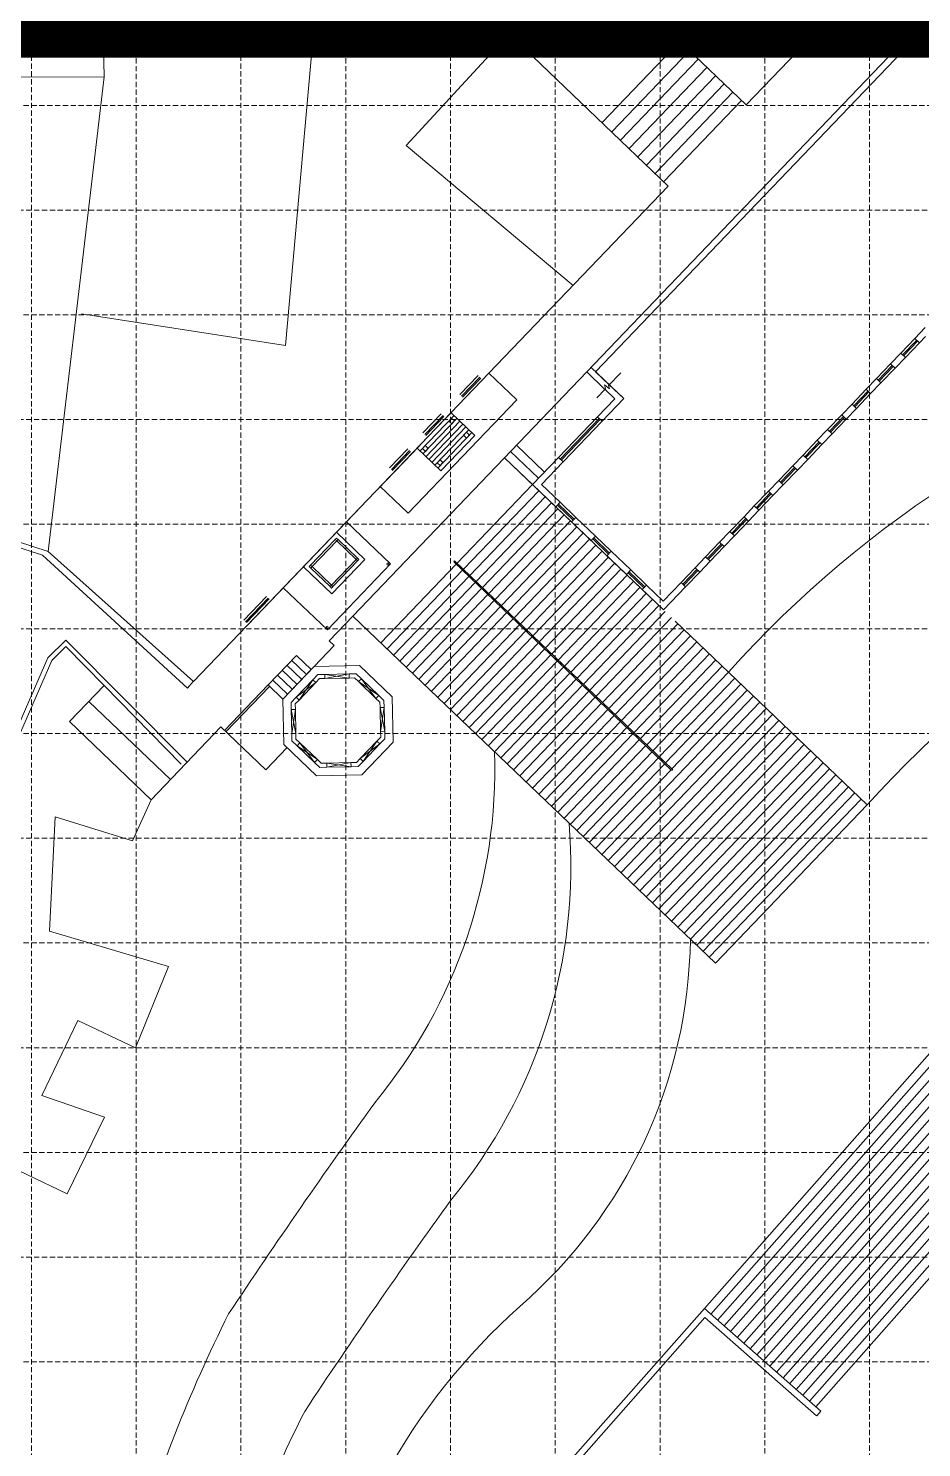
# Model space of a CAD drawing. Header units: millimetres. Extents: x 4203764 to 12476749, y 34048 to 3000914.
# Drawn here: x 11932417 to 11975048, y 2142372 to 2210146 of the extents above; entities that cross this region are included whole.
import ezdxf

# ---------------------------------------------------------------- set-up
doc = ezdxf.new("R2010")
doc.units = ezdxf.units.MM
doc.header["$MEASUREMENT"] = 0
doc.linetypes.add('DASHED', pattern=[0.75, 0.5, -0.25])
for name, color, linetype, lineweight in [('4', 1, 'Continuous', 35), ('building property', 253, 'Continuous', 15), ('outer profile and ghats', 1, 'Continuous', 9), ('streets', 254, 'Continuous', 9), ('wall', 22, 'Continuous', 9)]:
    doc.layers.add(name, color=color, linetype=linetype, lineweight=lineweight)

# ---------------------------------------------------------------- blocks, each defined once
blk = doc.blocks.new('GRID')
at = {"layer": 'building property', "color": 253, "linetype": 'DASHED', "lineweight": 15, "ltscale": 500}
for p, q in [((12751403, 2126471), (12751403, 2336721)), ((12761403, 2126471), (12761403, 2336721)), ((12771403, 2126471), (12771403, 2336721)), ((12781403, 2126471), (12781403, 2336721)), ((12791403, 2126471), (12791403, 2336721)), ((12756403, 2121471), (12756403, 2331721)), ((12766403, 2121471), (12766403, 2331721)), ((12776403, 2121471), (12776403, 2331721)), ((12786403, 2121471), (12786403, 2331721)), ((13056903, 2206471), (12611403, 2206471)), ((13061903, 2201471), (12616403, 2201471)), ((13056903, 2196471), (12611403, 2196471)), ((13061903, 2191471), (12616403, 2191471)), ((13056903, 2186471), (12611403, 2186471)), ((13061903, 2181471), (12616403, 2181471)), ((13056903, 2176471), (12611403, 2176471)), ((13061903, 2171471), (12616403, 2171471)), ((13056903, 2166471), (12611403, 2166471)), ((13061903, 2161471), (12616403, 2161471)), ((13056903, 2156471), (12611403, 2156471)), ((13061903, 2151471), (12616403, 2151471)), ((13056903, 2146471), (12611403, 2146471))]:
    blk.add_line(p, q, dxfattribs=at)

msp = doc.modelspace()

# ---------------------------------------------------------------- linework, layer by layer
at = {"layer": '4', "lineweight": 30, "const_width": 2852.91097}
msp.add_lwpolyline([(11908223.9766, 2210167.61517), (12027023.9766, 2210167.61517), (12027023.9766, 2378367.61517), (11908223.9766, 2378367.61517), (11908223.9766, 2210167.61517)], dxfattribs=at)
at = {"layer": 'building property'}
for p, q in [((11966669.42294, 2206492.30566), (11976022.06107, 2216257.25172)), ((11959065.0863, 2193741.25897), (11975972.26964, 2211393.78983)), ((11959489.27412, 2193750.4074), (11975981.41808, 2210969.60201)), ((11955364.99207, 2209892.86721), (11962959.59602, 2202618.93226)), ((11963509.69842, 2209518.61629), (11959799.8715, 2205645.24289)), ((11963509.69842, 2209518.61629), (11966669.42294, 2206492.30566)), ((11960263.69965, 2205200.99907), (11963973.52657, 2209074.37247)), ((11960676.90436, 2204805.24122), (11964386.73128, 2208678.61462)), ((11961090.10906, 2204409.48337), (11964799.93598, 2208282.85677)), ((11936029.01065, 2207831.04375), (11933359.8966, 2185158.35537)), ((11961503.31377, 2204013.72551), (11965213.14069, 2207887.09891)), ((11961916.51848, 2203617.96766), (11965626.3454, 2207491.34106)), ((11962329.72318, 2203222.20981), (11966039.5501, 2207095.58321)), ((11962742.92789, 2202826.45195), (11966452.75481, 2206699.82535)), ((11954399.64466, 2193681.61831), (11962959.59602, 2202618.93226)), ((11975223.18283, 2195858.4837), (11974730.89122, 2195344.48957)), ((11974947.55934, 2195136.96988), (11974730.89122, 2195344.48957)), ((11975232.33127, 2195434.29588), (11974947.55934, 2195136.96988)), ((11974057.5381, 2194641.4519), (11973565.24648, 2194127.45777)), ((11974274.20623, 2194433.93221), (11974057.5381, 2194641.4519)), ((11960829.98699, 2192466.30381), (11959272.60599, 2193957.92709)), ((11973781.91461, 2193919.93808), (11973565.24648, 2194127.45777)), ((11974274.20623, 2194433.93221), (11973781.91461, 2193919.93808)), ((11940290.09197, 2178950.0507), (11954399.64466, 2193681.61831)), ((11972891.89336, 2193424.42011), (11972399.60174, 2192910.42598)), ((11973108.56149, 2193216.90042), (11972616.26987, 2192702.90629)), ((11973108.56149, 2193216.90042), (11972891.89336, 2193424.42011)), ((11960405.79917, 2192457.15537), (11959933.25099, 2192909.75103)), ((11960829.98699, 2192466.30381), (11960142.97514, 2193124.30778)), ((11972616.26987, 2192702.90629), (11972399.60174, 2192910.42598)), ((11952336.95864, 2191527.99946), (11952735.59636, 2191944.211)), ((11959580.89305, 2191595.88354), (11960405.79917, 2192457.15537)), ((11959797.56117, 2191388.36384), (11960829.98699, 2192466.30381)), ((11971726.24862, 2192207.38831), (11971233.95701, 2191693.39418)), ((11971942.91675, 2191999.86862), (11971450.62513, 2191485.87449)), ((11971942.91675, 2191999.86862), (11971726.24862, 2192207.38831)), ((11951106.22158, 2189960.13215), (11952730.28873, 2191655.79576)), ((11951247.52688, 2189824.79322), (11952871.59404, 2191520.45683)), ((11951388.83219, 2189689.45429), (11953012.89934, 2191385.1179)), ((11951530.13749, 2189554.11536), (11953154.20464, 2191249.77897)), ((11952588.98343, 2191791.13469), (11953719.42584, 2190708.42325)), ((11959580.89305, 2191595.88354), (11959797.56117, 2191388.36384)), ((11971450.62513, 2191485.87449), (11971233.95701, 2191693.39418)), ((11950742.4449, 2189863.19212), (11951465.61403, 2190618.24191)), ((11951671.44279, 2189418.77643), (11953295.50994, 2191114.44004)), ((11951812.74809, 2189283.4375), (11953436.81524, 2190979.10111)), ((11951954.05339, 2189148.09857), (11953578.12054, 2190843.76218)), ((11952095.35869, 2189012.75964), (11953719.42584, 2190708.42325)), ((11970560.60389, 2190990.35652), (11970068.31227, 2190476.36239)), ((11970284.9804, 2190268.8427), (11970068.31227, 2190476.36239)), ((11970777.27202, 2190782.83682), (11970284.9804, 2190268.8427)), ((11970777.27202, 2190782.83682), (11970560.60389, 2190990.35652)), ((11950964.91628, 2190095.47108), (11952095.35869, 2189012.75964)), ((11969394.95915, 2189773.32472), (11968902.66753, 2189259.33059)), ((11969611.62728, 2189565.80503), (11969394.95915, 2189773.32472)), ((11962725.5043, 2182376.10962), (11955139.09714, 2189642.19388)), ((11956479.81001, 2188358.09029), (11957719.75552, 2189652.69838)), ((11956903.99783, 2188367.23872), (11957936.42365, 2189445.17869)), ((11957719.75552, 2189652.69838), (11957936.42365, 2189445.17869)), ((11969119.33566, 2189051.8109), (11968902.66753, 2189259.33059)), ((11969611.62728, 2189565.80503), (11969119.33566, 2189051.8109)), ((11949110.65248, 2188159.46268), (11949871.10029, 2188953.43457)), ((11968229.31441, 2188556.29293), (11967737.0228, 2188042.2988)), ((11968445.98254, 2188348.77323), (11968229.31441, 2188556.29293)), ((11952882.76695, 2184602.47279), (11956479.81001, 2188358.09029)), ((11953184.21826, 2184313.74974), (11956781.26132, 2188069.36724)), ((11953485.66957, 2184025.02669), (11957082.71263, 2187780.64419)), ((11956479.81001, 2188358.09029), (11957584.34644, 2187300.19099)), ((11956903.99783, 2188367.23872), (11957791.86613, 2187516.85912)), ((11967953.69092, 2187834.7791), (11967737.0228, 2188042.2988)), ((11968445.98254, 2188348.77323), (11967953.69092, 2187834.7791)), ((11943992.96789, 2182816.16667), (11948298.61891, 2187311.63087)), ((11953787.12087, 2183736.30364), (11957384.16393, 2187491.92114)), ((11954088.57218, 2183447.58059), (11957685.61524, 2187203.19809)), ((11957584.34644, 2187300.19099), (11957791.86613, 2187516.85912)), ((11967063.66968, 2187339.26113), (11966571.37806, 2186825.267)), ((11967280.33781, 2187131.74144), (11966788.04619, 2186617.74731)), ((11967280.33781, 2187131.74144), (11967063.66968, 2187339.26113)), ((11954390.02349, 2183158.85754), (11957987.06655, 2186914.47504)), ((11954691.4748, 2182870.13449), (11958288.51786, 2186625.75199)), ((11958337.97471, 2186578.38337), (11958545.4944, 2186795.0515)), ((11958337.97471, 2186578.38337), (11959272.94479, 2185682.89079)), ((11958545.4944, 2186795.0515), (11959480.46448, 2185899.55892)), ((11964680.82016, 2149015.26009), (11997650.42172, 2186396.84511)), ((11966788.04619, 2186617.74731), (11966571.37806, 2186825.267)), ((11945887.85029, 2184511.7107), (11947059.60593, 2185735.12279)), ((11947059.60593, 2185735.12279), (11947127.27539, 2185805.77544)), ((11947059.60593, 2185735.12279), (11947130.25858, 2185667.45333)), ((11948470.50239, 2184790.19366), (11947121.30902, 2186082.41967)), ((11947121.30902, 2186082.41967), (11948470.50239, 2184790.19366)), ((11947127.27539, 2185805.77544), (11947197.92804, 2185738.10598)), ((11947130.25858, 2185667.45333), (11947197.92804, 2185738.10598)), ((11947197.92804, 2185738.10598), (11948123.20551, 2184851.89675)), ((11954992.92611, 2182581.41144), (11958589.96917, 2186337.02895)), ((11955294.37742, 2182292.6884), (11958891.42047, 2186048.3059)), ((11955595.82872, 2182003.96535), (11959192.87178, 2185759.58285)), ((11959272.94479, 2185682.89079), (11959480.46448, 2185899.55892)), ((11964993.87126, 2148739.15703), (11997923.40481, 2186075.31215)), ((11965306.92235, 2148463.05397), (11998196.38789, 2185753.77918)), ((11965898.02494, 2186122.22933), (11965405.73332, 2185608.2352)), ((11966114.69307, 2185914.70964), (11965622.40145, 2185400.71551)), ((11966114.69307, 2185914.70964), (11965898.02494, 2186122.22933)), ((11940290.09197, 2178950.0507), (11933359.8966, 2185158.35537)), ((11945958.50294, 2184444.04124), (11947130.25858, 2185667.45333)), ((11947130.25858, 2185667.45333), (11948055.53604, 2184781.2441)), ((11955897.28003, 2181715.2423), (11959494.32309, 2185470.8598)), ((11956198.73134, 2181426.51925), (11959795.7744, 2185182.13675)), ((11960026.57306, 2184961.08317), (11960234.09275, 2185177.75129)), ((11960234.09275, 2185177.75129), (11961169.06282, 2184282.25871)), ((11965622.40145, 2185400.71551), (11965405.73332, 2185608.2352)), ((11965619.97345, 2148186.95091), (11998469.37097, 2185432.24621)), ((11965933.02455, 2147910.84785), (11998742.35405, 2185110.71324)), ((11945543.5366, 2184435.09168), (11946892.72997, 2183142.86567)), ((11945820.18083, 2184441.05805), (11945887.85029, 2184511.7107)), ((11945820.18083, 2184441.05805), (11945890.83348, 2184373.38859)), ((11945887.85029, 2184511.7107), (11945958.50294, 2184444.04124)), ((11945890.83348, 2184373.38859), (11945958.50294, 2184444.04124)), ((11945890.83348, 2184373.38859), (11946816.11095, 2183487.17936)), ((11945958.50294, 2184444.04124), (11946883.78041, 2183557.83201)), ((11946883.78041, 2183557.83201), (11948055.53604, 2184781.2441)), ((11946892.72997, 2183142.86567), (11948470.50239, 2184790.19366)), ((11946954.43306, 2183490.16255), (11948126.18869, 2184713.57463)), ((11948055.53604, 2184781.2441), (11948123.20551, 2184851.89675)), ((11948055.53604, 2184781.2441), (11948126.18869, 2184713.57463)), ((11948123.20551, 2184851.89675), (11948193.85816, 2184784.22728)), ((11948126.18869, 2184713.57463), (11948193.85816, 2184784.22728)), ((11949240.61092, 2180799.75352), (11952837.65397, 2184555.37102)), ((11952730.57078, 2184657.93281), (11963097.00409, 2174729.20419)), ((11952775.68376, 2184705.03458), (11963142.11706, 2174776.30596)), ((11956500.18265, 2181137.7962), (11960097.22571, 2184893.4137)), ((11956801.63396, 2180849.07315), (11960398.67701, 2184604.69065)), ((11960026.57306, 2184961.08317), (11960961.54313, 2184065.59058)), ((11964732.3802, 2184905.19754), (11964240.08859, 2184391.20341)), ((11964456.75671, 2184183.68372), (11964240.08859, 2184391.20341)), ((11964949.04833, 2184697.67785), (11964456.75671, 2184183.68372)), ((11964949.04833, 2184697.67785), (11964732.3802, 2184905.19754)), ((11966246.07565, 2147634.74479), (11999015.33714, 2184789.18028)), ((11966559.12675, 2147358.64173), (11999288.32022, 2184467.64731)), ((11949542.06222, 2180511.03047), (11953139.10528, 2184266.64797)), ((11949843.51353, 2180222.30742), (11953440.55659, 2183977.92492)), ((11950144.96484, 2179933.58437), (11953742.0079, 2183689.20187)), ((11957103.08526, 2180560.3501), (11960700.12832, 2184315.9676)), ((11957404.53657, 2180271.62705), (11961001.57963, 2184027.24455)), ((11957705.98788, 2179982.904), (11961303.03094, 2183738.52151)), ((11960961.54313, 2184065.59058), (11961169.06282, 2184282.25871)), ((11962716.35586, 2182800.29744), (11963566.73547, 2183688.16574)), ((11963783.4036, 2183480.64605), (11963566.73547, 2183688.16574)), ((11946816.11095, 2183487.17936), (11946883.78041, 2183557.83201)), ((11946816.11095, 2183487.17936), (11946886.7636, 2183419.5099)), ((11946883.78041, 2183557.83201), (11946954.43306, 2183490.16255)), ((11946886.7636, 2183419.5099), (11946954.43306, 2183490.16255)), ((11950446.41615, 2179644.86132), (11954043.45921, 2183400.47882)), ((11950747.86746, 2179356.13828), (11954344.91051, 2183111.75578)), ((11958007.43919, 2179694.18096), (11961604.48225, 2183449.79846)), ((11958308.8905, 2179405.45791), (11961905.93356, 2183161.07541)), ((11961715.1714, 2183343.78296), (11961922.69109, 2183560.45109)), ((11961715.1714, 2183343.78296), (11962725.5043, 2182376.10962)), ((11961922.69109, 2183560.45109), (11962716.35586, 2182800.29744)), ((11962725.5043, 2182376.10962), (11963783.4036, 2183480.64605)), ((11951049.31876, 2179067.41523), (11954646.36182, 2182823.03273)), ((11951350.77007, 2178778.69218), (11954947.81313, 2182534.30968)), ((11958610.3418, 2179116.73486), (11962207.38486, 2182872.35236)), ((11958911.79311, 2178828.01181), (11962508.83617, 2182583.62931)), ((11947899.89804, 2182083.85711), (11965212.34555, 2165502.39771)), ((11951652.22138, 2178489.96913), (11955249.26444, 2182245.58663)), ((11951953.67269, 2178201.24608), (11955550.71575, 2181956.86358)), ((11952255.124, 2177912.52303), (11955852.16706, 2181668.14053)), ((11959213.24442, 2178539.28876), (11962810.28748, 2182294.90626)), ((11959514.69573, 2178250.56571), (11963111.73879, 2182006.18321)), ((11959816.14704, 2177961.84266), (11963413.1901, 2181717.46016)), ((11952556.5753, 2177623.79998), (11956153.61836, 2181379.41748)), ((11952858.02661, 2177335.07693), (11956455.06967, 2181090.69443)), ((11960117.59835, 2177673.11961), (11963714.6414, 2181428.73711)), ((11960419.04965, 2177384.39656), (11964016.09271, 2181140.01406)), ((11953159.47792, 2177046.35388), (11956756.52098, 2180801.97138)), ((11953460.92923, 2176757.63083), (11957057.97229, 2180513.24834)), ((11960720.50096, 2177095.67352), (11964317.54402, 2180851.29102)), ((11961021.95227, 2176806.95047), (11964618.99533, 2180562.56797)), ((11953762.38054, 2176468.90779), (11957359.4236, 2180224.52529)), ((11954063.83185, 2176180.18474), (11957660.8749, 2179935.80224)), ((11954365.28315, 2175891.46169), (11957962.32621, 2179647.07919)), ((11961323.40358, 2176518.22742), (11964920.44664, 2180273.84492)), ((11961624.85489, 2176229.50437), (11965221.89794, 2179985.12187)), ((11961926.30619, 2175940.78132), (11965523.34925, 2179696.39882)), ((11946130.30777, 2178905.37489), (11945989.00247, 2179040.71382)), ((11946571.85236, 2179099.52584), (11946567.6335, 2179295.14285)), ((11947724.37507, 2179124.38223), (11947720.15621, 2179319.99924)), ((11948173.8797, 2178949.4485), (11948309.21862, 2179090.7538)), ((11949141.75137, 2178293.37331), (11948309.21862, 2179090.7538)), ((11954666.73446, 2175602.73864), (11958263.77752, 2179358.35614)), ((11954968.18577, 2175314.01559), (11958565.22883, 2179069.63309)), ((11962227.7575, 2175652.05827), (11965824.80056, 2179407.67577)), ((11962529.20881, 2175363.33522), (11966126.25187, 2179118.95272)), ((11936025.65509, 2178768.18276), (11939712.30798, 2175011.66405)), ((11949006.41245, 2178152.06801), (11949141.75137, 2178293.37331)), ((11955269.63708, 2175025.29254), (11958866.68014, 2178780.91004)), ((11955571.08839, 2174736.56949), (11959168.13144, 2178492.18699)), ((11959791.4067, 2170694.44681), (11967030.60579, 2178252.78358)), ((11962830.66012, 2175074.61217), (11966427.70318, 2178830.22967)), ((11963132.11143, 2174785.88912), (11966729.15449, 2178541.50662)), ((11935299.2601, 2178009.76488), (11939198.38592, 2174275.2729)), ((11945157.99354, 2177623.33752), (11944962.37653, 2177619.11866)), ((11945332.92727, 2178072.84215), (11945191.62197, 2178208.18107)), ((11949200.56339, 2177710.52341), (11949396.1804, 2177714.74227)), ((11949396.1804, 2177714.74227), (11949421.03679, 2176562.21956)), ((11955872.53969, 2174447.84644), (11959469.58275, 2178203.46394)), ((11956173.991, 2174159.12339), (11959771.03406, 2177914.74089)), ((11956475.44231, 2173870.40035), (11960072.48537, 2177626.01785)), ((11960092.85801, 2170405.72376), (11967332.0571, 2177964.06053)), ((11960394.30932, 2170117.00071), (11967633.50841, 2177675.33748)), ((11956776.89362, 2173581.6773), (11960373.93668, 2177337.2948)), ((11957078.34493, 2173292.95425), (11960675.38799, 2177048.57175)), ((11960695.76062, 2169828.27766), (11967934.95972, 2177386.61443)), ((11960997.21193, 2169539.55461), (11968236.41103, 2177097.89138)), ((11945182.84994, 2176470.81481), (11944987.23292, 2176466.59595)), ((11949225.41978, 2176558.0007), (11949421.03679, 2176562.21956)), ((11957379.79623, 2173004.2312), (11960976.83929, 2176759.8487)), ((11957681.24754, 2172715.50815), (11961278.2906, 2176471.12565)), ((11961298.66324, 2169250.83156), (11968537.86233, 2176809.16833)), ((11961600.11455, 2168962.10851), (11968839.31364, 2176520.44528)), ((11961901.56586, 2168673.38546), (11969140.76495, 2176231.72223)), ((11945377.00088, 2176029.27022), (11945241.66195, 2175887.96491)), ((11948394.41086, 2175140.6244), (11949191.79135, 2175973.15715)), ((11949050.48605, 2176108.49608), (11949191.79135, 2175973.15715)), ((11957982.69885, 2172426.7851), (11961579.74191, 2176182.4026)), ((11958284.15016, 2172138.06205), (11961881.19322, 2175893.67955)), ((11958585.60147, 2171849.339), (11962182.64453, 2175604.9565)), ((11962203.01716, 2168384.66242), (11969442.21626, 2175942.99918)), ((11962504.46847, 2168095.93937), (11969743.66757, 2175654.27613)), ((11946209.53363, 2175231.88972), (11946074.1947, 2175090.58442)), ((11946659.03825, 2175056.95599), (11946663.25711, 2174861.33898)), ((11947815.77982, 2174886.19537), (11946663.25711, 2174861.33898)), ((11947811.56096, 2175081.81238), (11947815.77982, 2174886.19537)), ((11948253.10556, 2175275.96333), (11948394.41086, 2175140.6244)), ((11958887.05277, 2171560.61595), (11962484.09583, 2175316.23345)), ((11959188.50408, 2171271.8929), (11962785.54714, 2175027.51041)), ((11962805.91978, 2167807.21632), (11970045.11887, 2175365.55309)), ((11963107.37109, 2167518.49327), (11970346.57018, 2175076.83004)), ((11959489.95539, 2170983.16986), (11963086.99845, 2174738.78736)), ((11963408.8224, 2167229.77022), (11970648.02149, 2174788.10699)), ((11963710.2737, 2166941.04717), (11970949.4728, 2174499.38394)), ((11964011.72501, 2166652.32412), (11971250.92411, 2174210.66089)), ((11964313.17632, 2166363.60107), (11971552.37542, 2173921.93784)), ((11964614.62763, 2166074.87802), (11971853.82672, 2173633.21479)), ((11964916.07894, 2165786.15498), (11972155.27803, 2173344.49174)), ((11965212.34555, 2165502.39771), (11972451.54465, 2173060.73447)), ((11966872.17785, 2147082.53867), (11988791.11571, 2171934.66306)), ((11967185.22895, 2146806.43561), (11989104.16681, 2171658.56)), ((11967498.28005, 2146530.33255), (11989417.21791, 2171382.45694)), ((11967811.33115, 2146254.22949), (11989730.26901, 2171106.35388)), ((11968124.38225, 2145978.12643), (11990043.32011, 2170830.25082)), ((11968437.43334, 2145702.02337), (11990356.3712, 2170554.14776)), ((11968750.48444, 2145425.92031), (11990669.4223, 2170278.0447)), ((11969063.53554, 2145149.81725), (11990982.4734, 2170001.94164)), ((11969376.58664, 2144873.71419), (11991295.5245, 2169725.83858)), ((11969689.63774, 2144597.61113), (11991608.5756, 2169449.73552)), ((11970002.68884, 2144321.50807), (11991921.6267, 2169173.63246)), ((11970042.73442, 2143886.56884), (11970230.7643, 2144120.35135))]:
    msp.add_line(p, q, dxfattribs=at)
at = {"layer": 'building property', "ltscale": 20}
for p, q in [((11974730.89122, 2195344.48957), (11974057.5381, 2194641.4519)), ((11974815.6744, 2195263.28621), (11974142.32128, 2194560.24855)), ((11974862.77616, 2195218.17323), (11974189.42305, 2194515.13557)), ((11974947.55934, 2195136.96988), (11974274.20623, 2194433.93221)), ((11973565.24648, 2194127.45777), (11972891.89336, 2193424.42011)), ((11973650.02966, 2194046.25442), (11972976.67654, 2193343.21675)), ((11973697.13143, 2194001.14144), (11973023.77831, 2193298.10377)), ((11973781.91461, 2193919.93808), (11973108.56149, 2193216.90042)), ((11947899.89804, 2182083.85711), (11959065.0863, 2193741.25897)), ((11953005.46994, 2192659.72142), (11953876.81455, 2193569.47896)), ((11953090.25312, 2192578.51806), (11953961.59773, 2193488.27561)), ((11953137.35488, 2192533.40508), (11954008.69949, 2193443.16263)), ((11953222.13806, 2192452.20173), (11954093.48267, 2193361.95927)), ((11959933.90495, 2192909.12468), (11959065.0863, 2193741.25897)), ((11960142.3802, 2193124.8776), (11959489.27412, 2193750.4074)), ((11960105.34679, 2193086.55138), (11960688.82917, 2193690.40255)), ((11959541.41167, 2192502.92986), (11959964.57781, 2192940.86831)), ((11959964.57781, 2192940.86831), (11959906.40088, 2193129.19415)), ((11959906.40088, 2193129.19415), (11960154.31735, 2192933.6296)), ((11960154.31735, 2192933.6296), (11960105.34679, 2193086.55138)), ((11972399.60174, 2192910.42598), (11971726.24862, 2192207.38831)), ((11972484.38492, 2192829.22262), (11971811.0318, 2192126.18495)), ((11972531.48669, 2192784.10964), (11971858.13357, 2192081.07198)), ((11972616.26987, 2192702.90629), (11971942.91675, 2191999.86862)), ((11951106.22158, 2189960.13215), (11952730.28873, 2191655.79576)), ((11951247.52688, 2189824.79322), (11952871.59404, 2191520.45683)), ((11951248.9459, 2190825.76161), (11952120.29051, 2191735.51915)), ((11951333.72908, 2190744.55825), (11952205.07369, 2191654.3158)), ((11951380.83085, 2190699.44527), (11952252.17546, 2191609.20282)), ((11951388.83219, 2189689.45429), (11953012.89934, 2191385.1179)), ((11951465.61403, 2190618.24191), (11952336.95864, 2191527.99946)), ((11951530.13749, 2189554.11536), (11953154.20464, 2191249.77897)), ((11952588.98343, 2191791.13469), (11953719.42584, 2190708.42325)), ((11957719.75552, 2189652.69838), (11959580.89305, 2191595.88354)), ((11959665.67623, 2191514.68018), (11957804.5387, 2189571.49502)), ((11959712.77799, 2191469.5672), (11957851.64047, 2189526.38205)), ((11957936.42365, 2189445.17869), (11959797.56117, 2191388.36384)), ((11971233.95701, 2191693.39418), (11970560.60389, 2190990.35652)), ((11971318.74019, 2191612.19082), (11970645.38707, 2190909.15316)), ((11971365.84195, 2191567.07785), (11970692.48884, 2190864.04018)), ((11971450.62513, 2191485.87449), (11970777.27202, 2190782.83682)), ((11951671.44279, 2189418.77643), (11953295.50994, 2191114.44004)), ((11951812.74809, 2189283.4375), (11953436.81524, 2190979.10111)), ((11951954.05339, 2189148.09857), (11953578.12054, 2190843.76218)), ((11952095.35869, 2189012.75964), (11953719.42584, 2190708.42325)), ((11970068.31227, 2190476.36239), (11969394.95915, 2189773.32472)), ((11949654.43216, 2189160.95426), (11950525.77677, 2190070.71181)), ((11949739.21534, 2189079.75091), (11950610.55996, 2189989.50845)), ((11949786.31711, 2189034.63793), (11950657.66172, 2189944.39548)), ((11949871.10029, 2188953.43457), (11950742.4449, 2189863.19212)), ((11950964.91628, 2190095.47108), (11952095.35869, 2189012.75964)), ((11956768.53306, 2188659.5416), (11955427.82019, 2189943.64519)), ((11957057.25611, 2188960.9929), (11955716.54324, 2190245.0965)), ((11970153.09545, 2190395.15903), (11969479.74233, 2189692.12136)), ((11970200.19722, 2190350.04605), (11969526.8441, 2189647.00839)), ((11970284.9804, 2190268.8427), (11969611.62728, 2189565.80503)), ((11956479.81001, 2188358.09029), (11955139.09714, 2189642.19388)), ((11968902.66753, 2189259.33059), (11968229.31441, 2188556.29293)), ((11968987.45071, 2189178.12723), (11968314.09759, 2188475.08957)), ((11969034.55248, 2189133.01426), (11968361.19936, 2188429.97659)), ((11969119.33566, 2189051.8109), (11968445.98254, 2188348.77323)), ((11967737.0228, 2188042.2988), (11967063.66968, 2187339.26113)), ((11967821.80598, 2187961.09544), (11967148.45286, 2187258.05777)), ((11967868.90774, 2187915.98246), (11967195.55463, 2187212.9448)), ((11967953.69092, 2187834.7791), (11967280.33781, 2187131.74144)), ((11957584.34644, 2187300.19099), (11958337.97471, 2186578.38337)), ((11957665.5498, 2187384.97417), (11958419.17807, 2186663.16655)), ((11957710.66278, 2187432.07594), (11958464.29105, 2186710.26832)), ((11957791.86613, 2187516.85912), (11958545.4944, 2186795.0515)), ((11966571.37806, 2186825.267), (11965898.02494, 2186122.22933)), ((11966656.16124, 2186744.06364), (11965982.80812, 2186041.02598)), ((11966703.26301, 2186698.95067), (11966029.90989, 2185995.913)), ((11966788.04619, 2186617.74731), (11966114.69307, 2185914.70964)), ((11945887.85029, 2184511.7107), (11947059.60593, 2185735.12279)), ((11948470.50239, 2184790.19366), (11947121.30902, 2186082.41967)), ((11947121.30902, 2186082.41967), (11948470.50239, 2184790.19366)), ((11947197.92804, 2185738.10598), (11948123.20551, 2184851.89675)), ((11959354.14814, 2185767.67397), (11960107.77641, 2185045.86635)), ((11959399.26112, 2185814.77574), (11960152.88939, 2185092.96811)), ((11959480.46448, 2185899.55892), (11960234.09275, 2185177.75129)), ((11945958.50294, 2184444.04124), (11947130.25858, 2185667.45333)), ((11947130.25858, 2185667.45333), (11948055.53604, 2184781.2441)), ((11959272.94479, 2185682.89079), (11960026.57306, 2184961.08317)), ((11965405.73332, 2185608.2352), (11964732.3802, 2184905.19754)), ((11965490.5165, 2185527.03185), (11964817.16338, 2184823.99418)), ((11965537.61827, 2185481.91887), (11964864.26515, 2184778.8812)), ((11965622.40145, 2185400.71551), (11964949.04833, 2184697.67785)), ((11945543.5366, 2184435.09168), (11946892.72997, 2183142.86567)), ((11945890.83348, 2184373.38859), (11946816.11095, 2183487.17936)), ((11945958.50294, 2184444.04124), (11946883.78041, 2183557.83201)), ((11946883.78041, 2183557.83201), (11948055.53604, 2184781.2441)), ((11946892.72997, 2183142.86567), (11948470.50239, 2184790.19366)), ((11946954.43306, 2183490.16255), (11948126.18869, 2184713.57463)), ((11952730.57078, 2184657.93281), (11963097.00409, 2174729.20419)), ((11952775.68376, 2184705.03458), (11963142.11706, 2174776.30596)), ((11964240.08859, 2184391.20341), (11963566.73547, 2183688.16574)), ((11960961.54313, 2184065.59058), (11961715.1714, 2183343.78296)), ((11961042.74649, 2184150.37376), (11961796.37476, 2183428.56614)), ((11961087.85946, 2184197.47553), (11961841.48773, 2183475.66791)), ((11961169.06282, 2184282.25871), (11961922.69109, 2183560.45109)), ((11964324.87177, 2184310.00005), (11963651.51865, 2183606.96239)), ((11964371.97353, 2184264.88707), (11963698.62042, 2183561.84941)), ((11964456.75671, 2184183.68372), (11963783.4036, 2183480.64605)), ((11942693.58833, 2181893.24396), (11943776.29977, 2183023.68636)), ((11942778.37151, 2181812.0406), (11943861.08295, 2182942.483)), ((11942825.47328, 2181766.92762), (11943908.18471, 2182897.37003)), ((11942910.25646, 2181685.72427), (11943992.96789, 2182816.16667)), ((11947899.89804, 2182083.85711), (11965212.34555, 2165502.39771)), ((11963290.7255, 2181834.7539), (11972451.54465, 2173060.73447)), ((11943853.74488, 2178791.43951), (11945207.13417, 2180204.49252)), ((11945462.53091, 2179056.7802), (11944756.00441, 2179733.47485)), ((11945688.0958, 2179292.28904), (11944981.56929, 2179968.98368)), ((11945913.66068, 2179527.79787), (11945207.13417, 2180204.49252)), ((11944785.83627, 2178350.2537), (11944079.30976, 2179026.94835)), ((11945011.40115, 2178585.76253), (11944304.87465, 2179262.45718)), ((11945236.96603, 2178821.27137), (11944530.43953, 2179497.96602)), ((11944560.27139, 2178114.74487), (11945913.66068, 2179527.79787)), ((11945989.00247, 2179040.71382), (11945191.62197, 2178208.18107)), ((11945332.92727, 2178072.84215), (11945989.00247, 2179040.71382)), ((11946567.6335, 2179295.14285), (11947720.15621, 2179319.99924)), ((11947724.37507, 2179124.38223), (11946567.6335, 2179295.14285)), ((11947720.15621, 2179319.99924), (11946571.85236, 2179099.52584)), ((11946571.85236, 2179099.52584), (11947724.37507, 2179124.38223)), ((11949006.41245, 2178152.06801), (11948173.8797, 2178949.4485)), ((11948173.8797, 2178949.4485), (11949141.75137, 2178293.37331)), ((11949141.75137, 2178293.37331), (11948309.21862, 2179090.7538)), ((11948309.21862, 2179090.7538), (11949006.41245, 2178152.06801)), ((11944560.27139, 2178114.74487), (11943853.74488, 2178791.43951)), ((11945191.62197, 2178208.18107), (11946130.30777, 2178905.37489)), ((11946130.30777, 2178905.37489), (11945332.92727, 2178072.84215)), ((11935299.2601, 2178009.76488), (11939198.38592, 2174275.2729)), ((11944987.23292, 2176466.59595), (11944962.37653, 2177619.11866)), ((11944962.37653, 2177619.11866), (11945182.84994, 2176470.81481)), ((11945157.99354, 2177623.33752), (11944987.23292, 2176466.59595)), ((11945182.84994, 2176470.81481), (11945157.99354, 2177623.33752)), ((11949200.56339, 2177710.52341), (11949225.41978, 2176558.0007)), ((11949421.03679, 2176562.21956), (11949200.56339, 2177710.52341)), ((11949225.41978, 2176558.0007), (11949396.1804, 2177714.74227)), ((11949396.1804, 2177714.74227), (11949421.03679, 2176562.21956)), ((11945241.66195, 2175887.96491), (11946074.1947, 2175090.58442)), ((11946209.53363, 2175231.88972), (11945241.66195, 2175887.96491)), ((11945377.00088, 2176029.27022), (11946209.53363, 2175231.88972)), ((11946074.1947, 2175090.58442), (11945377.00088, 2176029.27022)), ((11948253.10556, 2175275.96333), (11949050.48605, 2176108.49608)), ((11949191.79135, 2175973.15715), (11948253.10556, 2175275.96333)), ((11949050.48605, 2176108.49608), (11948394.41086, 2175140.6244)), ((11948394.41086, 2175140.6244), (11949191.79135, 2175973.15715)), ((11947811.56096, 2175081.81238), (11946659.03825, 2175056.95599)), ((11946659.03825, 2175056.95599), (11947815.77982, 2174886.19537)), ((11946663.25711, 2174861.33898), (11947811.56096, 2175081.81238)), ((11947815.77982, 2174886.19537), (11946663.25711, 2174861.33898))]:
    msp.add_line(p, q, dxfattribs=at)
at = {"layer": 'building property'}
for points in [[(11918906.94678, 2204411.51811), (11924958.31575, 2204230.74707), (11925108.86609, 2207818.00814), (11936029.01065, 2207831.04375), (11935673.86415, 2224410.01921)], [(11963509.69842, 2209518.61629), (11965819.13984, 2212214.3675)], [(11934946.40873, 2196507.4132), (11944681.64969, 2195004.27698), (11946165.03558, 2211551.04526)], [(11958415.02786, 2197874.01833), (11950449.46929, 2204548.59214), (11955364.99207, 2209892.86721)], [(11933359.8966, 2185158.35537), (11919340.01708, 2189728.83134), (11920177.26725, 2198674.44727), (11917220.57252, 2199788.16762), (11917746.70836, 2203483.25436), (11915455.12309, 2203809.5485)], [(11934204.60822, 2180623.74032), (11933531.58893, 2179963.23822), (11927755.25218, 2166723.58997), (11928034.31292, 2166596.56042), (11926537.29721, 2163307.89009), (11925878.35371, 2163459.49141), (11924150.146, 2159730.73994), (11920761.69364, 2151171.23878), (11921854.94828, 2150677.31709), (11921738.02742, 2150489.78066)], [(11946567.6335, 2179295.14285), (11946225.62401, 2179287.76675), (11945989.00247, 2179040.71382)], [(11946571.85236, 2179099.52584), (11946310.87009, 2179093.89725), (11946130.30777, 2178905.37489)], [(11948309.21862, 2179090.7538), (11948062.1657, 2179327.37534), (11947720.15621, 2179319.99924)], [(11948173.8797, 2178949.4485), (11947985.35734, 2179130.01082), (11947724.37507, 2179124.38223)], [(11949396.1804, 2177714.74227), (11949388.8043, 2178056.75177), (11949141.75137, 2178293.37331)], [(11945191.62197, 2178208.18107), (11944955.00043, 2177961.12815), (11944962.37653, 2177619.11866)], [(11945332.92727, 2178072.84215), (11945152.36495, 2177884.31979), (11945157.99354, 2177623.33752)], [(11949200.56339, 2177710.52341), (11949194.9348, 2177971.50568), (11949006.41245, 2178152.06801)], [(11944987.23292, 2176466.59595), (11944994.60903, 2176124.58646), (11945241.66195, 2175887.96491)], [(11945182.84994, 2176470.81481), (11945188.47853, 2176209.83254), (11945377.00088, 2176029.27022)], [(11949050.48605, 2176108.49608), (11949231.04837, 2176297.01843), (11949225.41978, 2176558.0007)], [(11949191.79135, 2175973.15715), (11949428.41289, 2176220.21007), (11949421.03679, 2176562.21956)], [(11946074.1947, 2175090.58442), (11946321.24762, 2174853.96288), (11946663.25711, 2174861.33898)], [(11946209.53363, 2175231.88972), (11946398.05598, 2175051.3274), (11946659.03825, 2175056.95599)], [(11947811.56096, 2175081.81238), (11948072.54324, 2175087.44098), (11948253.10556, 2175275.96333)], [(11947815.77982, 2174886.19537), (11948157.78932, 2174893.57147), (11948394.41086, 2175140.6244)], [(11930399.5987, 2156345.60338), (11934263.28457, 2154485.92314), (11936056.05834, 2158145.26697), (11933065.27539, 2159189.41013), (11934783.32001, 2162774.05739), (11937533.86907, 2161464.92832), (11939110.91903, 2165354.54782), (11933427.33733, 2167034.02854), (11933687.65655, 2172499.58217), (11937389.80427, 2171355.47149), (11938275.802, 2173312.01717)], [(11963109.95365, 2136046.63569), (11957560.00951, 2140941.54442), (11964680.82016, 2149015.26009), (11970230.7643, 2144120.35135)], [(11963308.40273, 2136271.64116), (11957983.46406, 2140968.10082), (11964707.37656, 2148591.80554), (11970032.31523, 2143895.34587)]]:
    msp.add_lwpolyline(points, dxfattribs=at)
at = {"layer": 'building property', "ltscale": 20}
for points in [[(11965824.80056, 2179407.67577, -0.1398286679), (11990450.26143, 2194877.54979, -0.0601049912)], [(11952730.57078, 2184657.93281, -1), (11952775.68376, 2184705.03458, -1)], [(11954666.73446, 2175602.73864, -0.1823882014), (11948949.80417, 2158844.79178, 0.0098676296), (11941975.16015, 2148758.89398, 0.0470311462), (11937391.06781, 2137026.92154, 0.0470311462)], [(11963097.00409, 2174729.20419, 1), (11963142.11706, 2174776.30596, 1)], [(11958223.62605, 2172196.03064, -0.1953022932), (11952577.92244, 2154189.45766, 0.0098676296), (11945603.27842, 2144103.55987, 0.0399393993), (11941567.28276, 2134190.63761, 0.0399393993)], [(11964011.72501, 2166652.32412, -0.2139608435), (11955872.97568, 2149116.89591, 0.1727147068), (11946061.71228, 2131138.23769, 0.1727147068)]]:
    msp.add_lwpolyline(points, format="xyb", dxfattribs=at)
for points in [[(11949212.70161, 2188266.01061), (11950544.08811, 2186990.83959), (11955731.03116, 2192406.4473), (11954399.64466, 2193681.61831)], [(11944582.66873, 2183431.86428), (11946685.49037, 2181417.83064), (11949706.87804, 2184572.41517), (11947604.0564, 2186586.44881)], [(11946055.13185, 2179675.50575), (11947006.24629, 2180668.54975), (11946765.34087, 2180899.28336), (11947899.89804, 2182083.85711)], [(11934204.60822, 2180623.74032), (11936025.65509, 2178768.18276), (11934376.67618, 2177046.50916), (11938275.802, 2173312.01717), (11941602.78487, 2176785.66897), (11943745.64106, 2174733.29117), (11944767.52408, 2175800.22357)], [(11943853.74488, 2178791.43951), (11941774.83589, 2176620.88251)], [(11943924.39753, 2178723.77005), (11941845.48854, 2176553.21304)]]:
    msp.add_lwpolyline(points, dxfattribs=at)
at = {"layer": 'building property'}
for points in [[(11952614.99494, 2191535.41927), (11952479.65601, 2191394.11397), (11952620.96131, 2191258.77504), (11952756.30024, 2191400.08034)], [(11953462.82674, 2190723.3857), (11953327.48781, 2190582.08039), (11953186.18251, 2190717.41932), (11953321.52144, 2190858.72462)], [(11951221.51538, 2190080.50864), (11951356.85431, 2190221.81394), (11951498.15961, 2190086.47501), (11951362.82068, 2189945.16971)], [(11951221.51538, 2190080.50864), (11951356.85431, 2190221.81394), (11951498.15961, 2190086.47501), (11951362.82068, 2189945.16971)], [(11952069.34719, 2189268.47506), (11952204.68612, 2189409.78036), (11952063.38081, 2189545.11929), (11951928.04189, 2189403.81399)]]:
    msp.add_lwpolyline(points, close=True, dxfattribs=at)
for points in [[(11952730.57078, 2184657.93281, -1), (11952775.68376, 2184705.03458, -1)], [(11963097.00409, 2174729.20419, 1), (11963142.11706, 2174776.30596, 1)]]:
    msp.add_lwpolyline(points, format="xyb", dxfattribs=at)
at = {"layer": 'building property', "ltscale": 20}
msp.add_lwpolyline([(11946055.13185, 2179675.50575), (11944560.27139, 2178114.74487), (11944606.87002, 2175954.09429), (11946167.63091, 2174459.23384), (11948328.28148, 2174505.83247), (11949823.14194, 2176066.59336), (11949776.5433, 2178227.24393), (11948215.78242, 2179722.10439)], close=True, dxfattribs=at)
at = {"layer": 'building property'}
for centre, radius in [((11949571.30379, 2184568.64489), 45.8989), ((11953010.93612, 2184434.56038), 32.61042), ((11954216.74135, 2183279.66818), 32.61042), ((11955422.54658, 2182124.77599), 32.61042), ((11946683.41202, 2181553.44137), 45.8989), ((11956628.35181, 2180969.88379), 32.61042), ((11957834.15705, 2179814.9916), 32.61042), ((11959039.96228, 2178660.0994), 32.61042), ((11960245.76751, 2177505.2072), 32.61042), ((11961451.57274, 2176350.31501), 32.61042), ((11962657.37798, 2175195.42281), 32.61042)]:
    msp.add_circle(centre, radius, dxfattribs=at)
at = {"layer": 'building property', "ltscale": 20}
msp.add_arc((12011882.1158, 2137628.58916), 53011.38428, 107.3302571891, 138.0572689295, dxfattribs=at)
at = {"layer": 'outer profile and ghats'}
for p, q in [((11952882.76695, 2184602.47279), (11956479.81001, 2188358.09029)), ((11953184.21826, 2184313.74974), (11956781.26132, 2188069.36724)), ((11953485.66957, 2184025.02669), (11957082.71263, 2187780.64419)), ((11953787.12087, 2183736.30364), (11957384.16393, 2187491.92114)), ((11954088.57218, 2183447.58059), (11957685.61524, 2187203.19809)), ((11954390.02349, 2183158.85754), (11957987.06655, 2186914.47504)), ((11954691.4748, 2182870.13449), (11958288.51786, 2186625.75199)), ((11954992.92611, 2182581.41144), (11958589.96917, 2186337.02895)), ((11955294.37742, 2182292.6884), (11958891.42047, 2186048.3059)), ((11955595.82872, 2182003.96535), (11959192.87178, 2185759.58285)), ((11955897.28003, 2181715.2423), (11959494.32309, 2185470.8598)), ((11956198.73134, 2181426.51925), (11959795.7744, 2185182.13675)), ((11949240.61092, 2180799.75352), (11952837.65397, 2184555.37102)), ((11956500.18265, 2181137.7962), (11960097.22571, 2184893.4137)), ((11956801.63396, 2180849.07315), (11960398.67701, 2184604.69065)), ((11949542.06222, 2180511.03047), (11953139.10528, 2184266.64797)), ((11949843.51353, 2180222.30742), (11953440.55659, 2183977.92492)), ((11950144.96484, 2179933.58437), (11953742.0079, 2183689.20187)), ((11957103.08526, 2180560.3501), (11960700.12832, 2184315.9676)), ((11957404.53657, 2180271.62705), (11961001.57963, 2184027.24455)), ((11957705.98788, 2179982.904), (11961303.03094, 2183738.52151)), ((11950446.41615, 2179644.86132), (11954043.45921, 2183400.47882)), ((11950747.86746, 2179356.13828), (11954344.91051, 2183111.75578)), ((11958007.43919, 2179694.18096), (11961604.48225, 2183449.79846)), ((11958308.8905, 2179405.45791), (11961905.93356, 2183161.07541)), ((11951049.31876, 2179067.41523), (11954646.36182, 2182823.03273)), ((11951350.77007, 2178778.69218), (11954947.81313, 2182534.30968)), ((11958610.3418, 2179116.73486), (11962207.38486, 2182872.35236)), ((11958911.79311, 2178828.01181), (11962508.83617, 2182583.62931)), ((11951652.22138, 2178489.96913), (11955249.26444, 2182245.58663)), ((11951953.67269, 2178201.24608), (11955550.71575, 2181956.86358)), ((11952255.124, 2177912.52303), (11955852.16706, 2181668.14053)), ((11959213.24442, 2178539.28876), (11962810.28748, 2182294.90626)), ((11959514.69573, 2178250.56571), (11963111.73879, 2182006.18321)), ((11959816.14704, 2177961.84266), (11963413.1901, 2181717.46016)), ((11952556.5753, 2177623.79998), (11956153.61836, 2181379.41748)), ((11952858.02661, 2177335.07693), (11956455.06967, 2181090.69443)), ((11960117.59835, 2177673.11961), (11963714.6414, 2181428.73711)), ((11960419.04965, 2177384.39656), (11964016.09271, 2181140.01406)), ((11953159.47792, 2177046.35388), (11956756.52098, 2180801.97138)), ((11953460.92923, 2176757.63083), (11957057.97229, 2180513.24834)), ((11960720.50096, 2177095.67352), (11964317.54402, 2180851.29102)), ((11961021.95227, 2176806.95047), (11964618.99533, 2180562.56797)), ((11953762.38054, 2176468.90779), (11957359.4236, 2180224.52529)), ((11954063.83185, 2176180.18474), (11957660.8749, 2179935.80224)), ((11954365.28315, 2175891.46169), (11957962.32621, 2179647.07919)), ((11961323.40358, 2176518.22742), (11964920.44664, 2180273.84492)), ((11961624.85489, 2176229.50437), (11965221.89794, 2179985.12187)), ((11961926.30619, 2175940.78132), (11965523.34925, 2179696.39882)), ((11954666.73446, 2175602.73864), (11958263.77752, 2179358.35614)), ((11954968.18577, 2175314.01559), (11958565.22883, 2179069.63309)), ((11962227.7575, 2175652.05827), (11965824.80056, 2179407.67577)), ((11962529.20881, 2175363.33522), (11966126.25187, 2179118.95272)), ((11955269.63708, 2175025.29254), (11958866.68014, 2178780.91004)), ((11955571.08839, 2174736.56949), (11959168.13144, 2178492.18699)), ((11959791.4067, 2170694.44681), (11967030.60579, 2178252.78358)), ((11962830.66012, 2175074.61217), (11966427.70318, 2178830.22967)), ((11963132.11143, 2174785.88912), (11966729.15449, 2178541.50662)), ((11955872.53969, 2174447.84644), (11959469.58275, 2178203.46394)), ((11956173.991, 2174159.12339), (11959771.03406, 2177914.74089)), ((11956475.44231, 2173870.40035), (11960072.48537, 2177626.01785)), ((11960092.85801, 2170405.72376), (11967332.0571, 2177964.06053)), ((11960394.30932, 2170117.00071), (11967633.50841, 2177675.33748)), ((11956776.89362, 2173581.6773), (11960373.93668, 2177337.2948)), ((11957078.34493, 2173292.95425), (11960675.38799, 2177048.57175)), ((11960695.76062, 2169828.27766), (11967934.95972, 2177386.61443)), ((11960997.21193, 2169539.55461), (11968236.41103, 2177097.89138)), ((11957379.79623, 2173004.2312), (11960976.83929, 2176759.8487)), ((11957681.24754, 2172715.50815), (11961278.2906, 2176471.12565)), ((11961298.66324, 2169250.83156), (11968537.86233, 2176809.16833)), ((11961600.11455, 2168962.10851), (11968839.31364, 2176520.44528)), ((11961901.56586, 2168673.38546), (11969140.76495, 2176231.72223)), ((11957982.69885, 2172426.7851), (11961579.74191, 2176182.4026)), ((11958284.15016, 2172138.06205), (11961881.19322, 2175893.67955)), ((11958585.60147, 2171849.339), (11962182.64453, 2175604.9565)), ((11962203.01716, 2168384.66242), (11969442.21626, 2175942.99918)), ((11962504.46847, 2168095.93937), (11969743.66757, 2175654.27613)), ((11958887.05277, 2171560.61595), (11962484.09583, 2175316.23345)), ((11959188.50408, 2171271.8929), (11962785.54714, 2175027.51041)), ((11962805.91978, 2167807.21632), (11970045.11887, 2175365.55309)), ((11963107.37109, 2167518.49327), (11970346.57018, 2175076.83004)), ((11959489.95539, 2170983.16986), (11963086.99845, 2174738.78736)), ((11963408.8224, 2167229.77022), (11970648.02149, 2174788.10699)), ((11963710.2737, 2166941.04717), (11970949.4728, 2174499.38394)), ((11964011.72501, 2166652.32412), (11971250.92411, 2174210.66089)), ((11964313.17632, 2166363.60107), (11971552.37542, 2173921.93784)), ((11964614.62763, 2166074.87802), (11971853.82672, 2173633.21479)), ((11964916.07894, 2165786.15498), (11972155.27803, 2173344.49174)), ((11965212.34555, 2165502.39771), (11972451.54465, 2173060.73447))]:
    msp.add_line(p, q, dxfattribs=at)
at = {"layer": 'streets'}
for p, q in [((11939997.55931, 2175109.67758), (11934199.13954, 2180929.78941)), ((11940014.37327, 2178646.20826), (11940280.39166, 2178958.74057))]:
    msp.add_line(p, q, dxfattribs=at)
for points in [[(11940014.37327, 2178646.20826), (11933093.02992, 2184983.72922), (11919102.76965, 2189544.54933)], [(11921536.62916, 2150580.77042), (11920481.13804, 2151057.63092), (11923948.78249, 2159817.1776), (11925754.32748, 2163712.79069), (11926412.0581, 2163561.4684), (11927744.20413, 2166487.95013), (11927468.26434, 2166613.55901), (11933347.8222, 2180089.79512), (11934199.13954, 2180929.78941)]]:
    msp.add_lwpolyline(points, dxfattribs=at)
at = {"layer": 'wall', "ltscale": 20}
for p, q in [((11947059.60593, 2185735.12279), (11947127.27539, 2185805.77544)), ((11947059.60593, 2185735.12279), (11947130.25858, 2185667.45333)), ((11947127.27539, 2185805.77544), (11947197.92804, 2185738.10598)), ((11947130.25858, 2185667.45333), (11947197.92804, 2185738.10598)), ((11945820.18083, 2184441.05805), (11945887.85029, 2184511.7107)), ((11945820.18083, 2184441.05805), (11945890.83348, 2184373.38859)), ((11945887.85029, 2184511.7107), (11945958.50294, 2184444.04124)), ((11945890.83348, 2184373.38859), (11945958.50294, 2184444.04124)), ((11948055.53604, 2184781.2441), (11948123.20551, 2184851.89675)), ((11948055.53604, 2184781.2441), (11948126.18869, 2184713.57463)), ((11948123.20551, 2184851.89675), (11948193.85816, 2184784.22728)), ((11948126.18869, 2184713.57463), (11948193.85816, 2184784.22728)), ((11946816.11095, 2183487.17936), (11946883.78041, 2183557.83201)), ((11946816.11095, 2183487.17936), (11946886.7636, 2183419.5099)), ((11946883.78041, 2183557.83201), (11946954.43306, 2183490.16255)), ((11946886.7636, 2183419.5099), (11946954.43306, 2183490.16255))]:
    msp.add_line(p, q, dxfattribs=at)
for points in [[(11952614.99494, 2191535.41927), (11952479.65601, 2191394.11397), (11952620.96131, 2191258.77504), (11952756.30024, 2191400.08034)], [(11953462.82674, 2190723.3857), (11953327.48781, 2190582.08039), (11953186.18251, 2190717.41932), (11953321.52144, 2190858.72462)], [(11952069.34719, 2189268.47506), (11952204.68612, 2189409.78036), (11952063.38081, 2189545.11929), (11951928.04189, 2189403.81399)]]:
    msp.add_lwpolyline(points, close=True, dxfattribs=at)
for points in [[(11948309.21862, 2179090.7538), (11948062.1657, 2179327.37534), (11947720.15621, 2179319.99924)], [(11949396.1804, 2177714.74227), (11949388.8043, 2178056.75177), (11949141.75137, 2178293.37331)], [(11949191.79135, 2175973.15715), (11949428.41289, 2176220.21007), (11949421.03679, 2176562.21956)], [(11946074.1947, 2175090.58442), (11946321.24762, 2174853.96288), (11946663.25711, 2174861.33898)], [(11947815.77982, 2174886.19537), (11948157.78932, 2174893.57147), (11948394.41086, 2175140.6244)]]:
    msp.add_lwpolyline(points, dxfattribs=at)
for centre in [(11953010.93612, 2184434.56038), (11954216.74135, 2183279.66818), (11955422.54658, 2182124.77599), (11956628.35181, 2180969.88379), (11957834.15705, 2179814.9916), (11959039.96228, 2178660.0994), (11960245.76751, 2177505.2072), (11961451.57274, 2176350.31501), (11962657.37798, 2175195.42281)]:
    msp.add_circle(centre, 32.61042, dxfattribs=at)

# ---------------------------------------------------------------- block references
at = {"layer": '4', "lineweight": 35}
msp.add_blockref('GRID', (-818840.49034, 0), dxfattribs=at)

doc.saveas('drawing.dxf')
